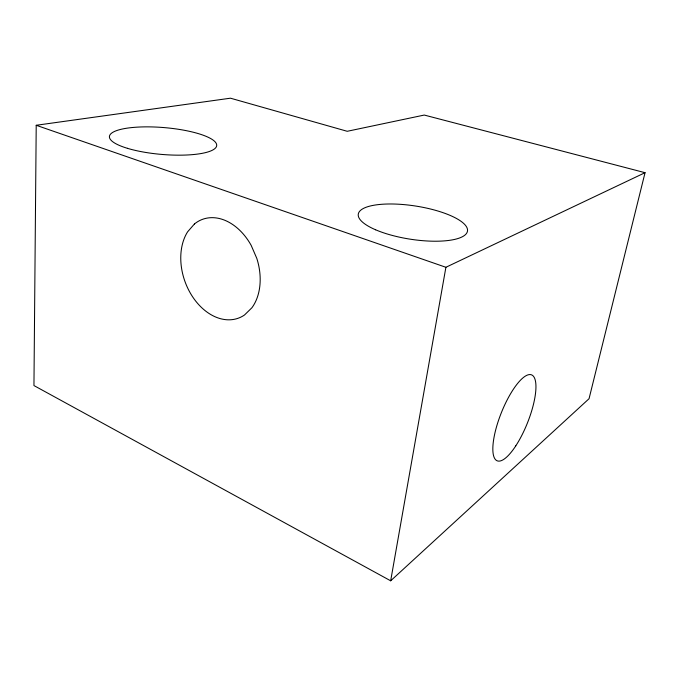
<?xml version="1.0" encoding="UTF-8"?>
<svg xmlns="http://www.w3.org/2000/svg" width="679" height="679" viewBox="0 0 679 679"><rect width="100%" height="100%" fill="white"/><g stroke="black" fill="none" stroke-linecap="round" stroke-linejoin="round"><path stroke-width="1.02" d="M36.216 125.275L33.95 385.57L390.671 580.808L589.049 398.726L645.05 172.687L424.265 115.057L347.224 131.293L230.478 98.192L36.216 125.275L445.899 267.28L645.05 172.687M390.671 580.808L445.899 267.28M194.432 223.994L187.616 231.811A52.563 37.727 70.2 0 0 193.142 297.589A52.563 37.727 70.2 0 0 244.491 315.005L251.909 307.757A52.563 37.727 70.2 0 0 256.789 258.351L251.171 245.365A52.563 37.727 70.2 0 0 194.432 223.994M375.597 229.782A55.245 16.788 8.8 0 0 466.125 233.907A55.245 16.788 8.8 0 0 396.909 204.133A55.245 16.788 8.8 0 0 375.597 229.782M515.794 445.84A46.274 14.013 -68.2 0 0 532.302 375.249A46.274 14.013 -68.2 0 0 495.067 432.404A46.274 14.013 -68.2 0 0 515.794 445.84M127.406 148.311A53.828 13.47 4.8 0 0 215.599 147.878A53.828 13.47 4.8 0 0 146.155 126.863A53.828 13.47 4.8 0 0 127.406 148.311"/></g></svg>
